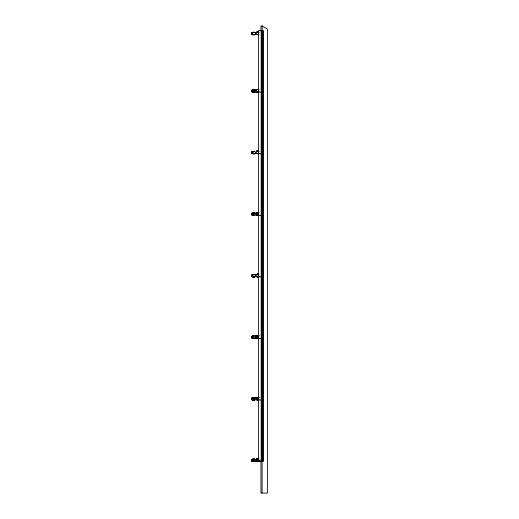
<?xml version="1.0" encoding="UTF-8"?>
<svg xmlns="http://www.w3.org/2000/svg" width="519" height="519" viewBox="0 0 519 519"><rect width="100%" height="100%" fill="white"/><g stroke="black" fill="none" stroke-linecap="round" stroke-linejoin="round"><path stroke-width="0.78" d="M252.532 336.072L257.502 335.799M253.304 336.072L259.046 335.799M260.973 461.423L260.973 493.05L267.493 493.05L267.493 29.155L262.114 25.95L260.973 25.95L260.973 30.816M263.036 92.129L258.585 92.129L258.585 274.421M263.036 153.702L258.585 153.702A1.291 1.291 0 0 1 258.008 153.384M258.585 215.275L263.036 215.275M263.036 276.854L258.585 276.854L258.585 461.573L263.036 461.573L263.036 30.556L258.585 30.556L258.585 89.696M258.585 338.427L263.036 338.427M258.585 400L263.036 400M262.906 30.556L262.906 461.573M262.776 30.556L262.776 461.573M262.653 30.556L262.653 461.573M262.4 30.556L262.4 461.573M262.114 25.95L262.114 493.05M261.887 30.556L261.887 461.573M261.797 30.556L261.797 461.573M261.673 30.556L261.673 461.573M261.544 30.556L261.544 461.573M261.414 30.556L261.414 461.573M261.167 30.556L261.167 461.573M258.488 90.955A1.291 1.291 0 0 1 256.425 91.811A1.291 1.291 0 0 1 256.717 89.592A1.291 1.291 0 0 1 258.488 90.955A1.291 1.291 0 0 1 256.224 91.571M253.629 91.675A1.187 1.187 0 0 1 251.962 91.895A1.187 1.187 0 0 1 251.747 90.235A1.187 1.187 0 0 1 253.408 90.014M253.629 461.119A1.187 1.187 0 0 1 251.884 461.268A1.187 1.187 0 0 1 251.884 459.523A1.187 1.187 0 0 1 253.629 459.672M253.629 276.4A1.187 1.187 0 0 1 251.962 276.614A1.187 1.187 0 0 1 251.747 274.953A1.187 1.187 0 0 1 253.408 274.733M256.717 459.036A1.291 1.291 0 0 0 256.425 461.248A1.291 1.291 0 0 0 258.488 460.398A1.291 1.291 0 0 0 256.717 459.036A1.291 1.291 0 0 1 258.267 459.445M258.306 399.442A1.291 1.291 0 0 1 256.795 399.844M256.263 397.872A1.291 1.291 0 0 1 258.566 398.488M256.224 90.001A1.291 1.291 0 0 1 256.756 89.592M257.08 89.508A1.291 1.291 0 0 1 258.267 90.001M258.306 214.717A1.291 1.291 0 0 1 256.795 215.126M256.263 213.147A1.291 1.291 0 0 1 258.475 213.439M253.408 153.468A1.187 1.187 0 0 1 251.747 153.248A1.187 1.187 0 0 1 251.962 151.587A1.187 1.187 0 0 1 253.629 151.808M258.436 460.723A1.291 1.291 0 0 1 256.224 461.015M258.475 152.852A1.291 1.291 0 0 1 256.503 153.384M256.503 151.334A1.291 1.291 0 0 1 258.475 151.866M258.436 275.998A1.291 1.291 0 0 1 256.224 276.29M256.756 274.317A1.291 1.291 0 0 1 258.267 274.72M253.402 34.462A1.187 1.187 0 0 1 251.507 33.677A1.187 1.187 0 0 1 253.136 32.425A1.187 1.187 0 0 1 254.063 32.425A1.187 1.187 0 0 1 254.985 32.425M253.408 338.187A1.187 1.187 0 0 1 251.507 337.402A1.187 1.187 0 0 1 253.142 336.15M253.408 397.878A1.187 1.187 0 0 0 251.507 398.67A1.187 1.187 0 0 0 253.142 399.915A1.187 1.187 0 0 0 254.063 399.915A1.187 1.187 0 0 0 254.991 399.915M258.306 34.137A1.291 1.291 0 0 1 256.788 34.546M256.496 32.334A1.291 1.291 0 0 1 258.475 32.859M258.475 337.577A1.291 1.291 0 0 1 256.503 338.103M256.503 336.059A1.291 1.291 0 0 1 258.475 336.584M253.934 461.119A1.187 1.187 0 0 1 252.052 461.119M251.897 460.853A1.187 1.187 0 0 1 251.897 459.944M252.052 459.672A1.187 1.187 0 0 1 253.934 459.672M258.618 461.015A1.291 1.291 0 0 1 256.574 461.015M257.1 459.036A1.291 1.291 0 0 1 258.618 459.445M258.553 460.723A1.291 1.291 0 0 1 256.341 461.015M256.873 459.036A1.291 1.291 0 0 1 258.384 459.445M252.584 338.187A1.187 1.187 0 0 0 254.025 338.187A1.187 1.187 0 0 0 255.413 338.187M252.364 336.526A1.187 1.187 0 0 1 253.149 336.072A1.187 1.187 0 0 0 252.052 336.526M258.65 338.103A1.291 1.291 0 0 1 257.08 338.103M257.08 336.059A1.291 1.291 0 0 1 258.65 336.059M256.886 338.103A1.291 1.291 0 0 0 258.456 338.103A1.291 1.291 0 0 0 258.76 338.271M256.886 336.059A1.291 1.291 0 0 1 258.456 336.059A1.291 1.291 0 0 1 258.76 335.89M253.934 91.675A1.187 1.187 0 0 1 252.052 91.675M251.897 91.409A1.187 1.187 0 0 1 251.897 90.501M252.273 90.014A1.187 1.187 0 0 1 253.72 90.014M258.54 91.571A1.291 1.291 0 0 1 256.496 91.571M256.496 90.001A1.291 1.291 0 0 1 256.73 89.761M257.346 89.508A1.291 1.291 0 0 1 258.54 90.001M258.553 91.279A1.291 1.291 0 0 1 256.341 91.571M256.341 90.001A1.291 1.291 0 0 1 256.581 89.761M257.197 89.508A1.291 1.291 0 0 1 258.384 90.001M254.089 91.675A1.187 1.187 0 0 1 253.603 92.051M252.208 91.675A1.187 1.187 0 0 0 253.304 92.129A1.187 1.187 0 0 0 254.401 91.675M251.975 91.11A1.187 1.187 0 0 1 251.975 90.799M252.429 90.014A1.187 1.187 0 0 1 253.869 90.014M258.696 91.571A1.291 1.291 0 0 1 256.652 91.571M257.502 89.508A1.291 1.291 0 0 1 258.696 90.001M254.245 91.675A1.187 1.187 0 0 1 252.364 91.675M252.584 90.014A1.187 1.187 0 0 1 254.025 90.014A1.187 1.187 0 0 1 255.413 90.014M258.773 91.571A1.291 1.291 0 0 1 256.723 91.571M257.58 89.508A1.291 1.291 0 0 1 258.773 90.001M253.006 92.051A1.187 1.187 0 0 1 252.519 91.675M252.734 90.014A1.187 1.187 0 0 1 254.18 90.014M258.689 91.811A1.291 1.291 0 0 1 256.879 91.571M257.735 89.508A1.291 1.291 0 0 1 258.689 89.761M258.806 91.811A1.291 1.291 0 0 1 256.996 91.571M257.852 89.508A1.291 1.291 0 0 1 258.19 89.508M253.785 91.675A1.187 1.187 0 0 1 252.117 91.895A1.187 1.187 0 0 1 251.897 90.235M252.117 90.014A1.187 1.187 0 0 1 253.564 90.014M253.869 338.187A1.187 1.187 0 0 1 252.429 338.187M251.975 337.402A1.187 1.187 0 0 1 251.975 337.091M252.208 336.526A1.187 1.187 0 0 1 252.993 336.072A1.187 1.187 0 0 0 251.897 337.973M258.54 337.869A1.291 1.291 0 0 1 256.73 338.103M256.73 336.059A1.291 1.291 0 0 1 258.3 336.059A1.291 1.291 0 0 1 258.566 335.89M253.603 215.197A1.187 1.187 0 0 1 252.695 215.197M252.429 215.041A1.187 1.187 0 0 1 252.052 214.555M251.975 214.256A1.187 1.187 0 0 1 251.975 213.945M252.052 213.646A1.187 1.187 0 0 1 252.429 213.16M252.695 213.004A1.187 1.187 0 0 1 253.603 213.004M256.684 213.147A1.291 1.291 0 0 1 258.734 213.147A1.291 1.291 0 0 0 256.723 213.147M258.54 214.717A1.291 1.291 0 0 1 257.022 215.126M256.496 213.147A1.291 1.291 0 0 1 258.54 213.147M252.85 215.197A1.187 1.187 0 0 0 253.759 215.197A1.187 1.187 0 0 0 254.686 215.197M252.584 215.041A1.187 1.187 0 0 1 252.208 214.555M252.208 213.646A1.187 1.187 0 0 1 252.584 213.16M252.85 213.004A1.187 1.187 0 0 1 253.759 213.004A1.187 1.187 0 0 1 254.686 213.004M255.478 276.4A1.187 1.187 0 0 1 253.596 276.4M253.817 274.733A1.187 1.187 0 0 1 255.257 274.733M257.962 276.29A1.291 1.291 0 0 0 258.812 276.783A1.291 1.291 0 0 1 257.651 276.29M258.566 276.698A1.291 1.291 0 0 1 258.04 276.29M255.322 276.4A1.187 1.187 0 0 1 253.441 276.4M253.661 274.733A1.187 1.187 0 0 1 255.108 274.733M257.885 276.29A1.291 1.291 0 0 0 258.741 276.783A1.291 1.291 0 0 1 257.573 276.29M255.633 276.4A1.187 1.187 0 0 1 253.752 276.4A1.187 1.187 0 0 1 252.117 276.614A1.187 1.187 0 0 1 251.897 274.953M255.413 274.733A1.187 1.187 0 0 0 253.973 274.733A1.187 1.187 0 0 0 252.584 274.733M258.76 276.698A1.291 1.291 0 0 1 258.228 276.29M255.017 276.4A1.187 1.187 0 0 1 253.136 276.4M253.35 274.733A1.187 1.187 0 0 1 254.797 274.733M258.105 274.317A1.291 1.291 0 0 1 258.767 274.227A1.291 1.291 0 0 0 258.41 274.317A1.291 1.291 0 0 0 257.489 274.317M258.65 276.783A1.291 1.291 0 0 1 257.456 276.29M257.988 274.317A1.291 1.291 0 0 1 258.65 274.227M254.861 276.4A1.187 1.187 0 0 1 252.98 276.4M253.201 274.733A1.187 1.187 0 0 1 254.641 274.733M258.819 276.698A1.291 1.291 0 0 1 257.307 276.29M257.833 274.317A1.291 1.291 0 0 1 258.819 274.317M254.55 276.4A1.187 1.187 0 0 1 252.669 276.4M252.889 274.733A1.187 1.187 0 0 1 254.336 274.733M258.709 276.698A1.291 1.291 0 0 1 257.19 276.29M257.716 274.317A1.291 1.291 0 0 1 258.709 274.317M257.528 274.317A1.291 1.291 0 0 1 258.514 274.317A1.291 1.291 0 0 1 258.812 274.227A1.291 1.291 0 0 0 258.183 274.317M254.706 276.4A1.187 1.187 0 0 1 252.824 276.4M253.045 274.733A1.187 1.187 0 0 1 254.492 274.733M255.173 276.4A1.187 1.187 0 0 1 253.285 276.4M253.506 274.733A1.187 1.187 0 0 1 254.952 274.733M254.991 215.197A1.187 1.187 0 0 1 254.083 215.197A1.187 1.187 0 0 1 253.155 215.197A1.187 1.187 0 0 1 251.501 214.1A1.187 1.187 0 0 1 253.142 213.004A1.187 1.187 0 0 1 254.063 213.004A1.187 1.187 0 0 1 254.991 213.004M258.112 213.147A1.291 1.291 0 0 1 258.644 212.745M257.962 213.147A1.291 1.291 0 0 1 258.812 212.654A1.291 1.291 0 0 0 257.651 213.147A1.291 1.291 0 0 1 258.806 212.654M254.835 215.197A1.187 1.187 0 0 1 253.927 215.197A1.187 1.187 0 0 1 253.006 215.197M254.835 213.004A1.187 1.187 0 0 0 253.927 213.004A1.187 1.187 0 0 0 253.006 213.004M258.624 215.21A1.291 1.291 0 0 1 258.3 215.126M257.768 213.147A1.291 1.291 0 0 1 258.624 212.654M255.147 215.197A1.187 1.187 0 0 1 254.239 215.197A1.187 1.187 0 0 1 253.311 215.197M255.147 213.004A1.187 1.187 0 0 0 254.239 213.004A1.187 1.187 0 0 0 253.311 213.004M258.19 213.147A1.291 1.291 0 0 1 258.722 212.745A1.291 1.291 0 0 0 257.152 213.147M254.531 215.197A1.187 1.187 0 0 1 253.622 215.197M253.622 213.004A1.187 1.187 0 0 1 254.531 213.004M258.806 215.21A1.291 1.291 0 0 1 258.144 215.126M258.689 215.21A1.291 1.291 0 0 1 258.027 215.126M257.495 213.147A1.291 1.291 0 0 1 258.689 212.654M254.375 215.197A1.187 1.187 0 0 1 253.467 215.197M253.467 213.004A1.187 1.187 0 0 1 254.375 213.004M258.78 215.126A1.291 1.291 0 0 1 257.794 215.126M257.268 213.147A1.291 1.291 0 0 1 258.78 212.745M258.67 215.126A1.291 1.291 0 0 1 257.677 215.126M257.528 215.126A1.291 1.291 0 0 0 258.514 215.126A1.291 1.291 0 0 0 258.812 215.21A1.291 1.291 0 0 1 258.183 215.126M256.996 213.147A1.291 1.291 0 0 1 258.806 212.913M255.257 338.187A1.187 1.187 0 0 1 253.817 338.187M258.566 338.271A1.291 1.291 0 0 1 258.274 338.103M258.157 338.103A1.291 1.291 0 0 0 258.773 338.362A1.291 1.291 0 0 1 257.852 338.103A1.291 1.291 0 0 0 258.845 338.362M258.157 336.059A1.291 1.291 0 0 1 258.773 335.806A1.291 1.291 0 0 0 257.852 336.059A1.291 1.291 0 0 1 258.845 335.806M255.108 338.187A1.187 1.187 0 0 1 253.661 338.187M258.663 338.362A1.291 1.291 0 0 1 258.047 338.103M258.047 336.059A1.291 1.291 0 0 1 258.663 335.806M254.797 338.187A1.187 1.187 0 0 1 253.35 338.187M258.611 338.362A1.291 1.291 0 0 1 257.658 338.103M257.658 336.059A1.291 1.291 0 0 1 258.611 335.806M254.641 338.187A1.187 1.187 0 0 1 253.201 338.187M258.858 338.271A1.291 1.291 0 0 1 257.58 338.103M257.58 336.059A1.291 1.291 0 0 1 258.858 335.89M254.336 338.187A1.187 1.187 0 0 1 252.889 338.187M252.669 336.526A1.187 1.187 0 0 1 252.889 336.306M258.67 338.271A1.291 1.291 0 0 1 257.392 338.103M257.392 336.059A1.291 1.291 0 0 1 258.67 335.89M258.845 338.103A1.291 1.291 0 0 1 257.275 338.103M257.275 336.059A1.291 1.291 0 0 1 258.845 336.059M254.492 338.187A1.187 1.187 0 0 1 253.045 338.187M252.824 336.526A1.187 1.187 0 0 1 253.045 336.306M254.952 338.187A1.187 1.187 0 0 1 253.506 338.187M254.245 276.4A1.187 1.187 0 0 1 252.364 276.4M258.773 276.29A1.291 1.291 0 0 1 256.723 276.29M257.255 274.317A1.291 1.291 0 0 1 258.773 274.72M258.696 276.29A1.291 1.291 0 0 1 256.652 276.29M257.177 274.317A1.291 1.291 0 0 1 258.696 274.72M253.006 399.915A1.187 1.187 0 0 0 253.914 399.915A1.187 1.187 0 0 0 254.835 399.915M252.519 399.546A1.187 1.187 0 0 1 252.364 399.273M252.364 398.365A1.187 1.187 0 0 1 252.519 398.099M252.734 397.878A1.187 1.187 0 0 1 254.18 397.878M258.631 399.844A1.291 1.291 0 0 1 257.638 399.844M258.923 397.632A1.291 1.291 0 0 0 257.113 397.872A1.291 1.291 0 0 1 258.67 397.463M258.689 399.675A1.291 1.291 0 0 1 257.411 399.844M256.879 397.872A1.291 1.291 0 0 1 258.689 397.632M256.723 397.872A1.291 1.291 0 0 1 258.773 397.872A1.291 1.291 0 0 0 256.684 397.872M253.817 397.878A1.187 1.187 0 0 1 255.257 397.878M258.04 397.872A1.291 1.291 0 0 1 258.566 397.463M258.488 399.844A1.291 1.291 0 0 0 258.812 399.935A1.291 1.291 0 0 1 258.183 399.844M257.962 397.872A1.291 1.291 0 0 1 258.812 397.379A1.291 1.291 0 0 0 257.651 397.872A1.291 1.291 0 0 1 258.806 397.379M253.661 397.878A1.187 1.187 0 0 1 255.108 397.878M258.3 399.844A1.291 1.291 0 0 0 258.624 399.935A1.291 1.291 0 0 1 257.949 399.844M257.768 397.872A1.291 1.291 0 0 1 258.624 397.379A1.291 1.291 0 0 0 257.418 397.872M255.147 399.915A1.187 1.187 0 0 1 254.239 399.915A1.187 1.187 0 0 1 253.311 399.915M255.413 397.878A1.187 1.187 0 0 0 253.973 397.878A1.187 1.187 0 0 0 252.208 398.365M258.228 397.872A1.291 1.291 0 0 1 258.76 397.463M254.531 399.915A1.187 1.187 0 0 1 253.622 399.915M253.35 397.878A1.187 1.187 0 0 1 254.797 397.878M258.806 399.935A1.291 1.291 0 0 1 258.144 399.844M254.375 399.915A1.187 1.187 0 0 1 253.467 399.915M253.201 397.878A1.187 1.187 0 0 1 254.641 397.878M258.858 399.844A1.291 1.291 0 0 1 257.872 399.844M257.346 397.872A1.291 1.291 0 0 1 258.858 397.463M252.889 397.878A1.187 1.187 0 0 1 254.336 397.878M258.67 399.844A1.291 1.291 0 0 1 257.677 399.844M253.045 397.878A1.187 1.187 0 0 1 254.492 397.878M254.686 399.915A1.187 1.187 0 0 1 253.778 399.915A1.187 1.187 0 0 1 252.85 399.915M253.506 397.878A1.187 1.187 0 0 1 254.952 397.878M255.478 461.119A1.187 1.187 0 0 1 253.596 461.119M253.596 459.672A1.187 1.187 0 0 1 255.478 459.672M260.006 461.015A1.291 1.291 0 0 1 257.962 461.015M258.488 459.036A1.291 1.291 0 0 1 258.812 458.952M260.162 461.015A1.291 1.291 0 0 1 258.112 461.015M255.322 461.119A1.187 1.187 0 0 1 253.441 461.119M253.441 459.672A1.187 1.187 0 0 1 255.322 459.672M259.928 461.015A1.291 1.291 0 0 1 257.885 461.015M255.633 461.119A1.187 1.187 0 0 1 253.752 461.119A1.187 1.187 0 0 1 252.039 461.268A1.187 1.187 0 0 1 252.039 459.523A1.187 1.187 0 0 1 253.785 459.672A1.187 1.187 0 0 1 255.633 459.672M260.24 461.015A1.291 1.291 0 0 1 258.19 461.015M255.017 461.119A1.187 1.187 0 0 1 253.136 461.119M253.136 459.672A1.187 1.187 0 0 1 255.017 459.672M259.623 461.015A1.291 1.291 0 0 1 257.573 461.015M258.105 459.036A1.291 1.291 0 0 1 258.767 458.952A1.291 1.291 0 0 0 258.41 459.036A1.291 1.291 0 0 0 257.489 459.036M259.468 461.015A1.291 1.291 0 0 1 257.418 461.015M257.949 459.036A1.291 1.291 0 0 1 258.611 458.952M254.861 461.119A1.187 1.187 0 0 1 252.98 461.119M252.98 459.672A1.187 1.187 0 0 1 254.861 459.672M259.351 461.015A1.291 1.291 0 0 1 257.307 461.015M257.833 459.036A1.291 1.291 0 0 1 258.819 459.036M254.55 461.119A1.187 1.187 0 0 1 252.669 461.119M252.669 459.672A1.187 1.187 0 0 1 254.55 459.672M259.234 461.015A1.291 1.291 0 0 1 257.19 461.015M257.716 459.036A1.291 1.291 0 0 1 258.709 459.036M259.156 461.015A1.291 1.291 0 0 1 257.113 461.015M257.638 459.036A1.291 1.291 0 0 1 258.631 459.036M254.706 461.119A1.187 1.187 0 0 1 252.824 461.119M252.824 459.672A1.187 1.187 0 0 1 254.706 459.672M255.173 461.119A1.187 1.187 0 0 1 253.285 461.119M253.285 459.672A1.187 1.187 0 0 1 255.173 459.672M259.772 461.015A1.291 1.291 0 0 1 257.729 461.015M258.261 459.036A1.291 1.291 0 0 1 258.923 458.952M255.257 34.462A1.187 1.187 0 0 1 253.81 34.462M258.637 32.165A1.291 1.291 0 0 0 258.345 32.334A1.291 1.291 0 0 0 256.808 32.334M258.138 34.546A1.291 1.291 0 0 0 258.799 34.63A1.291 1.291 0 0 1 258.488 34.546A1.291 1.291 0 0 1 257.482 34.546M258.838 32.074A1.291 1.291 0 0 0 257.885 32.334A1.291 1.291 0 0 1 258.799 32.074A1.291 1.291 0 0 0 258.196 32.334A1.291 1.291 0 0 0 256.652 32.334M255.101 34.462A1.187 1.187 0 0 1 253.655 34.462M254.835 32.425A1.187 1.187 0 0 0 253.927 32.425A1.187 1.187 0 0 0 253 32.425M258.734 34.63A1.291 1.291 0 0 1 258.41 34.546M258.118 32.334A1.291 1.291 0 0 1 258.734 32.074M258.838 34.63A1.291 1.291 0 0 1 258.177 34.546M255.406 34.462A1.187 1.187 0 0 1 253.966 34.462A1.187 1.187 0 0 1 252.202 33.975M255.14 32.425A1.187 1.187 0 0 0 254.232 32.425A1.187 1.187 0 0 0 253.304 32.425M258.754 32.165A1.291 1.291 0 0 0 258.462 32.334A1.291 1.291 0 0 0 256.879 32.334M254.79 34.462A1.187 1.187 0 0 1 253.35 34.462M254.524 32.425A1.187 1.187 0 0 0 253.616 32.425A1.187 1.187 0 0 0 252.688 32.425M258.644 34.63A1.291 1.291 0 0 1 257.982 34.546M257.69 32.334A1.291 1.291 0 0 1 258.644 32.074M254.641 34.462A1.187 1.187 0 0 1 253.194 34.462M253.46 32.425A1.187 1.187 0 0 1 254.368 32.425M258.858 34.546A1.291 1.291 0 0 1 257.865 34.546M257.573 32.334A1.291 1.291 0 0 1 258.858 32.165M254.329 34.462A1.187 1.187 0 0 1 252.883 34.462M258.702 34.546A1.291 1.291 0 0 1 257.716 34.546M257.424 32.334A1.291 1.291 0 0 1 258.702 32.165M258.546 34.546A1.291 1.291 0 0 1 257.56 34.546M258.838 32.334A1.291 1.291 0 0 0 257.268 32.334A1.291 1.291 0 0 1 258.76 32.334M254.485 34.462A1.187 1.187 0 0 1 253.038 34.462M254.946 34.462A1.187 1.187 0 0 1 253.499 34.462M254.68 32.425A1.187 1.187 0 0 0 253.772 32.425A1.187 1.187 0 0 0 252.844 32.425M255.478 91.675A1.187 1.187 0 0 1 254.381 92.129A1.187 1.187 0 0 1 254.076 92.129M253.817 90.014A1.187 1.187 0 0 1 255.257 90.014M257.924 91.571A1.291 1.291 0 0 0 258.773 92.064A1.291 1.291 0 0 1 257.612 91.571A1.291 1.291 0 0 0 258.845 92.064M258.566 91.98A1.291 1.291 0 0 1 258.04 91.571M255.322 91.675A1.187 1.187 0 0 1 254.226 92.129A1.187 1.187 0 0 1 253.921 92.129M253.661 90.014A1.187 1.187 0 0 1 255.108 90.014M258.624 92.064A1.291 1.291 0 0 1 257.768 91.571M255.633 91.675A1.187 1.187 0 0 1 255.147 92.051M254.848 92.129A1.187 1.187 0 0 1 254.537 92.129M258.228 91.571A1.291 1.291 0 0 0 258.76 91.98A1.291 1.291 0 0 1 257.268 91.571M255.017 91.675A1.187 1.187 0 0 1 254.531 92.051M253.35 90.014A1.187 1.187 0 0 1 254.797 90.014M258.65 92.064A1.291 1.291 0 0 1 257.456 91.571M258.313 89.508A1.291 1.291 0 0 1 258.65 89.508M258.806 89.508A1.291 1.291 0 0 0 258.468 89.508A1.291 1.291 0 0 0 258.118 89.508M254.861 91.675A1.187 1.187 0 0 1 253.765 92.129A1.187 1.187 0 0 1 253.46 92.129M253.201 90.014A1.187 1.187 0 0 1 254.641 90.014M254.55 91.675A1.187 1.187 0 0 1 254.063 92.051M252.889 91.895A1.187 1.187 0 0 1 252.669 91.675M252.889 90.014A1.187 1.187 0 0 1 254.336 90.014M258.67 91.98A1.291 1.291 0 0 1 257.152 91.571M258.008 89.508A1.291 1.291 0 0 1 258.339 89.508M254.706 91.675A1.187 1.187 0 0 1 253.609 92.129M253.045 91.895A1.187 1.187 0 0 1 252.824 91.675M253.045 90.014A1.187 1.187 0 0 1 254.492 90.014M255.173 91.675A1.187 1.187 0 0 1 254.686 92.051M253.506 90.014A1.187 1.187 0 0 1 254.952 90.014M258.507 89.508A1.291 1.291 0 0 1 258.845 89.508M254.401 461.119A1.187 1.187 0 0 1 252.519 461.119M252.519 459.672A1.187 1.187 0 0 1 254.401 459.672M259 461.015A1.291 1.291 0 0 1 256.957 461.015M258.773 461.015A1.291 1.291 0 0 1 256.723 461.015M257.255 459.036A1.291 1.291 0 0 1 258.241 459.036M255.257 153.468A1.187 1.187 0 0 1 253.817 153.468M253.596 151.808A1.187 1.187 0 0 1 254.083 151.431A1.187 1.187 0 0 0 252.669 151.808M258.605 153.553A1.291 1.291 0 0 1 258.313 153.384M258.313 151.334A1.291 1.291 0 0 1 258.605 151.172M258.196 153.384A1.291 1.291 0 0 0 258.812 153.637A1.291 1.291 0 0 1 257.891 153.384M258.196 151.334A1.291 1.291 0 0 1 258.812 151.081A1.291 1.291 0 0 0 257.891 151.334M255.108 153.468A1.187 1.187 0 0 1 253.661 153.468M253.441 151.808A1.187 1.187 0 0 1 253.927 151.431M258.008 151.334A1.291 1.291 0 0 1 258.624 151.081M255.413 153.468A1.187 1.187 0 0 1 253.973 153.468A1.187 1.187 0 0 1 252.584 153.468M258.76 153.553A1.291 1.291 0 0 1 258.468 153.384A1.291 1.291 0 0 1 256.886 153.384M258.76 151.172A1.291 1.291 0 0 0 258.468 151.334A1.291 1.291 0 0 0 256.886 151.334M254.797 153.468A1.187 1.187 0 0 1 253.35 153.468M253.136 151.808A1.187 1.187 0 0 1 253.921 151.353A1.187 1.187 0 0 0 252.824 151.808M258.767 153.637A1.291 1.291 0 0 1 257.813 153.384M257.813 151.334A1.291 1.291 0 0 1 258.767 151.081M258.65 153.637A1.291 1.291 0 0 1 257.696 153.384M257.696 151.334A1.291 1.291 0 0 1 258.65 151.081M254.641 153.468A1.187 1.187 0 0 1 253.201 153.468M252.98 151.808A1.187 1.187 0 0 1 254.076 151.353A1.187 1.187 0 0 0 253.285 151.808M258.858 153.553A1.291 1.291 0 0 1 257.58 153.384M257.58 151.334A1.291 1.291 0 0 1 258.858 151.172M254.336 153.468A1.187 1.187 0 0 1 252.889 153.468M258.709 153.553A1.291 1.291 0 0 1 257.424 153.384M257.424 151.334A1.291 1.291 0 0 1 258.709 151.172M258.845 153.384A1.291 1.291 0 0 1 257.275 153.384M257.275 151.334A1.291 1.291 0 0 1 258.845 151.334M254.492 153.468A1.187 1.187 0 0 1 253.045 153.468M254.952 153.468A1.187 1.187 0 0 1 253.506 153.468M254.089 461.119A1.187 1.187 0 0 1 252.208 461.119M251.975 460.548A1.187 1.187 0 0 1 251.975 460.243M252.208 459.672A1.187 1.187 0 0 1 254.089 459.672M258.696 461.015A1.291 1.291 0 0 1 256.652 461.015M257.177 459.036A1.291 1.291 0 0 1 258.696 459.445M253.291 215.197A1.187 1.187 0 0 1 251.657 214.1A1.187 1.187 0 0 1 253.291 213.004M258.384 214.717A1.291 1.291 0 0 1 256.873 215.126M256.341 213.147A1.291 1.291 0 0 1 258.553 213.439M252.519 214.821A1.187 1.187 0 0 1 252.364 214.555M252.364 213.646A1.187 1.187 0 0 1 252.519 213.38M258.397 215.126A1.291 1.291 0 0 1 257.411 215.126M256.879 213.147A1.291 1.291 0 0 1 258.689 212.913M254.245 461.119A1.187 1.187 0 0 1 252.364 461.119M252.364 459.672A1.187 1.187 0 0 1 254.245 459.672M253.564 153.468A1.187 1.187 0 0 1 252.117 153.468M251.897 153.248A1.187 1.187 0 0 1 252.117 151.587A1.187 1.187 0 0 1 253.785 151.808A1.187 1.187 0 0 1 253.973 151.587A1.187 1.187 0 0 0 252.364 151.808M258.631 152.852A1.291 1.291 0 0 1 256.658 153.384M256.658 151.334A1.291 1.291 0 0 1 258.631 151.866M254.18 153.468A1.187 1.187 0 0 1 252.734 153.468M252.519 151.808A1.187 1.187 0 0 1 254.18 151.587M258.767 153.384A1.291 1.291 0 0 1 257.197 153.384M257.197 151.334A1.291 1.291 0 0 1 258.767 151.334M258.611 153.384A1.291 1.291 0 0 1 257.041 153.384M257.041 151.334A1.291 1.291 0 0 1 258.611 151.334M253.869 153.468A1.187 1.187 0 0 1 252.429 153.468M251.975 152.683A1.187 1.187 0 0 1 251.975 152.372M252.208 151.808A1.187 1.187 0 0 1 254.089 151.808M258.709 152.852A1.291 1.291 0 0 1 256.73 153.384M256.73 151.334A1.291 1.291 0 0 1 258.54 151.574M253.72 153.468A1.187 1.187 0 0 1 252.273 153.468M251.897 152.982A1.187 1.187 0 0 1 251.897 152.073M252.052 151.808A1.187 1.187 0 0 1 253.934 151.808M253.564 338.187A1.187 1.187 0 0 1 252.117 338.187M258.553 337.577A1.291 1.291 0 0 1 256.581 338.103M256.581 336.059A1.291 1.291 0 0 1 258.553 336.584M253.72 338.187A1.187 1.187 0 0 1 252.273 338.187M251.897 337.7A1.187 1.187 0 0 1 251.897 336.792M253.447 215.197A1.187 1.187 0 0 1 251.806 214.1A1.187 1.187 0 0 1 253.447 213.004M253.291 399.915A1.187 1.187 0 0 1 251.663 398.67A1.187 1.187 0 0 1 253.564 397.878M258.384 399.442A1.291 1.291 0 0 1 256.873 399.844M256.341 397.872A1.291 1.291 0 0 1 258.553 398.164M253.713 34.462A1.187 1.187 0 0 1 251.812 33.677A1.187 1.187 0 0 1 253.441 32.425M258.611 34.137A1.291 1.291 0 0 1 257.093 34.546M258.456 34.137A1.291 1.291 0 0 1 256.944 34.546M253.869 34.462A1.187 1.187 0 0 1 252.046 33.975M251.968 33.677A1.187 1.187 0 0 1 251.968 33.365M252.046 33.067A1.187 1.187 0 0 1 252.422 32.58M258.689 34.137A1.291 1.291 0 0 1 257.171 34.546M254.401 276.4A1.187 1.187 0 0 1 252.519 276.4M252.734 274.733A1.187 1.187 0 0 1 254.18 274.733M253.557 34.462A1.187 1.187 0 0 1 251.657 33.677A1.187 1.187 0 0 1 253.291 32.425M253.447 399.915A1.187 1.187 0 0 1 251.819 398.67A1.187 1.187 0 0 1 253.72 397.878M258.579 399.442A1.291 1.291 0 0 1 257.061 399.844M256.535 397.872A1.291 1.291 0 0 1 258.579 397.872M254.089 276.4A1.187 1.187 0 0 1 252.208 276.4M251.975 275.829A1.187 1.187 0 0 1 251.975 275.518M252.429 274.733A1.187 1.187 0 0 1 253.869 274.733M258.579 276.29A1.291 1.291 0 0 1 256.535 276.29M257.061 274.317A1.291 1.291 0 0 1 258.579 274.72M252.584 399.766A1.187 1.187 0 0 1 252.208 399.273M253.934 276.4A1.187 1.187 0 0 1 252.052 276.4M251.897 276.127A1.187 1.187 0 0 1 251.897 275.219M252.273 274.733A1.187 1.187 0 0 1 253.72 274.733M258.553 275.998A1.291 1.291 0 0 1 256.341 276.29M256.873 274.317A1.291 1.291 0 0 1 258.384 274.72M252.117 274.733A1.187 1.187 0 0 1 253.564 274.733M254.174 34.462A1.187 1.187 0 0 1 252.734 34.462M252.513 34.241A1.187 1.187 0 0 1 252.357 33.975M252.357 33.067A1.187 1.187 0 0 1 252.513 32.801M258.352 34.546A1.291 1.291 0 0 1 257.366 34.546M257.074 32.334A1.291 1.291 0 0 1 258.644 32.334M252.202 33.067A1.187 1.187 0 0 1 252.578 32.58M253.603 399.915A1.187 1.187 0 0 1 252.695 399.915M252.429 399.766A1.187 1.187 0 0 1 252.052 399.273M251.975 398.975A1.187 1.187 0 0 1 251.975 398.67M252.052 398.365A1.187 1.187 0 0 1 253.869 397.878M254.18 338.187A1.187 1.187 0 0 1 252.734 338.187M252.519 336.526A1.187 1.187 0 0 1 253.006 336.15M258.767 338.103A1.291 1.291 0 0 1 257.197 338.103M257.197 336.059A1.291 1.291 0 0 1 258.767 336.059M256.308 91.811A1.291 1.291 0 0 0 258.371 90.955A1.291 1.291 0 0 0 256.6 89.592A1.291 1.291 0 0 0 256.308 91.811M256.347 276.53A1.291 1.291 0 0 0 258.41 275.673A1.291 1.291 0 0 0 256.639 274.317A1.291 1.291 0 0 0 256.347 276.53A1.291 1.291 0 0 0 258.371 275.673A1.291 1.291 0 0 0 256.6 274.317A1.291 1.291 0 0 0 256.308 276.53M256.425 399.675A1.291 1.291 0 0 0 258.488 398.826A1.291 1.291 0 0 0 256.717 397.463A1.291 1.291 0 0 0 256.425 399.675M256.308 214.957A1.291 1.291 0 0 0 258.371 214.1A1.291 1.291 0 0 0 256.6 212.745A1.291 1.291 0 0 0 256.308 214.957M256.425 214.957A1.291 1.291 0 0 0 258.488 214.1A1.291 1.291 0 0 0 256.717 212.745A1.291 1.291 0 0 0 256.425 214.957M256.308 461.248A1.291 1.291 0 0 0 258.371 460.398A1.291 1.291 0 0 0 256.6 459.036A1.291 1.291 0 0 0 256.308 461.248M256.425 153.384A1.291 1.291 0 0 0 258.488 152.528A1.291 1.291 0 0 0 256.717 151.172A1.291 1.291 0 0 0 256.425 153.384M256.308 153.384A1.291 1.291 0 0 0 258.371 152.528A1.291 1.291 0 0 0 256.6 151.172A1.291 1.291 0 0 0 256.308 153.384M256.347 338.103A1.291 1.291 0 0 0 258.41 337.246A1.291 1.291 0 0 0 256.639 335.89A1.291 1.291 0 0 0 256.347 338.103A1.291 1.291 0 0 0 258.371 337.246A1.291 1.291 0 0 0 256.6 335.89A1.291 1.291 0 0 0 256.308 338.103M256.308 399.675A1.291 1.291 0 0 0 258.371 398.826A1.291 1.291 0 0 0 256.6 397.463A1.291 1.291 0 0 0 256.308 399.675M256.418 34.377A1.291 1.291 0 0 0 258.481 33.521A1.291 1.291 0 0 0 256.71 32.165A1.291 1.291 0 0 0 256.418 34.377M256.302 34.377A1.291 1.291 0 0 0 258.365 33.521A1.291 1.291 0 0 0 256.594 32.165A1.291 1.291 0 0 0 256.302 34.377M257.216 215.126A1.291 1.291 0 0 0 258.734 214.717A1.291 1.291 0 0 1 257.255 215.126M256.996 276.29A1.291 1.291 0 0 0 258.806 276.53A1.291 1.291 0 0 1 256.957 276.29M257.255 399.844A1.291 1.291 0 0 0 258.773 399.442A1.291 1.291 0 0 1 257.216 399.844"/></g></svg>
